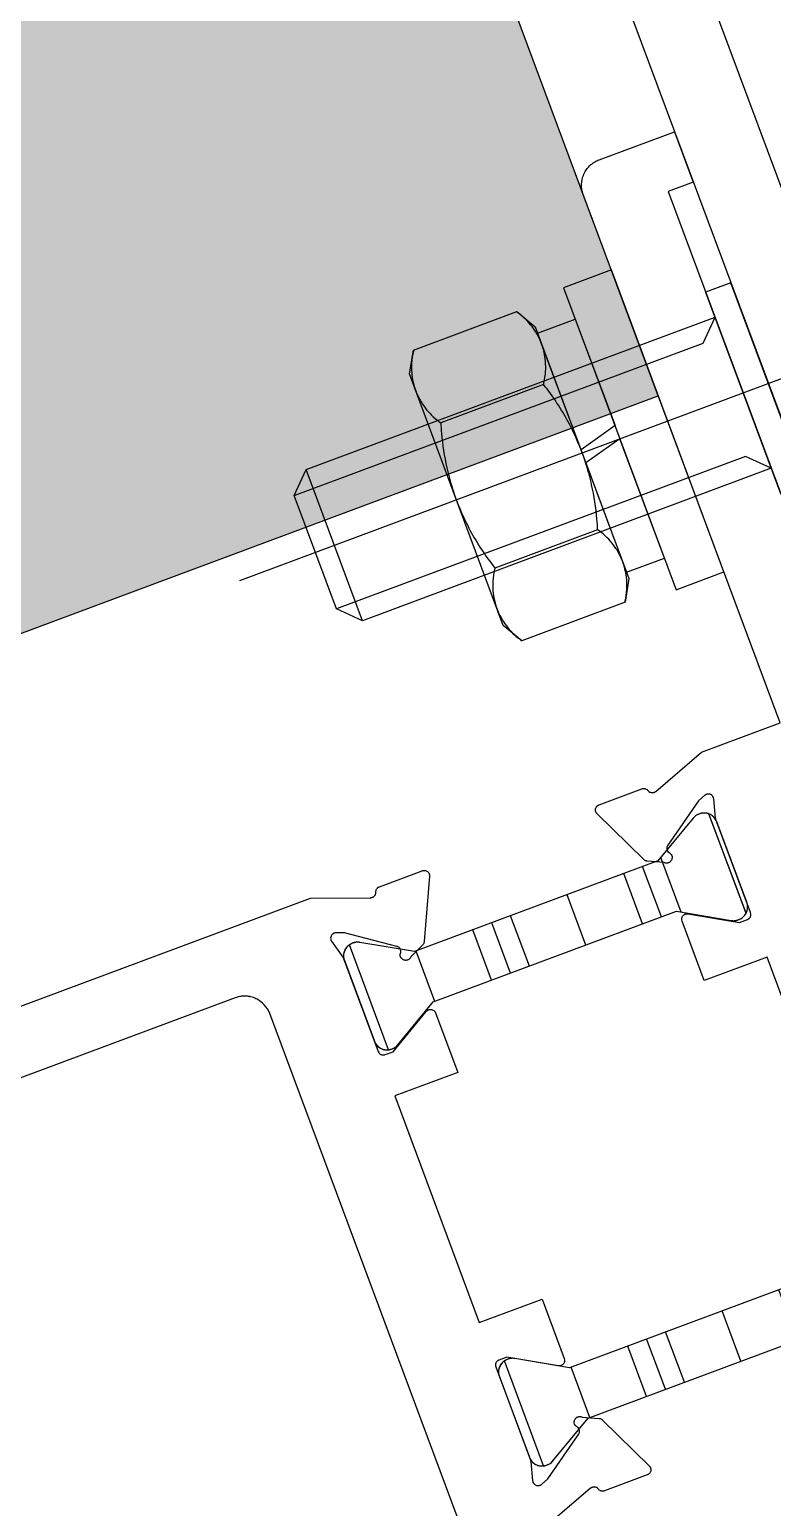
# Model space of a CAD drawing. Extents: x 12199666 to 24617114, y 1197707 to 2548648.
# Drawn here: x 12321405.6 to 12321433.2, y 1285287.9 to 1285342.9 of the extents above; entities that cross this region are included whole.
import ezdxf

# ---------------------------------------------------------------- set-up
doc = ezdxf.new("R2010")
doc.units = 0
doc.header["$LTSCALE"] = 10
doc.header["$MEASUREMENT"] = 0
for name, pattern in [('TX-PLAN-T1-F11$0$ACAD_ISO04W100', [30, 24, -3, 0, -3]), ('TX-PLAN-T1-F11$0$CENTER-PISA', [11, 6, -2, 1, -2]), ('TX-PLAN-T1-F11$0$HIDDEN-PISA', [4.5, 2.5, -2]), ('TX-PLAN-T1-F11$0$HIDDEN2', [0.1875, 0.125, -0.0625]), ('TX-PLAN-T1-F11$0$VERDECKT', [9.525, 6.35, -3.175])]:
    doc.linetypes.add(name, pattern=pattern)
doc.layers.add('TX-PLAN-T1-F11$0$_EDO-ALUMINIUM-SECTION', color=90, linetype='Continuous', lineweight=30)
for name, color, linetype in [('TX-PLAN-T1-F11$0$AXIS', 3, 'Continuous'), ('TX-PLAN-T1-F11$0$DH_VERDECKT', 6, 'TX-PLAN-T1-F11$0$VERDECKT'), ('TX-PLAN-T1-F11$0$F-Alum', 4, 'Continuous'), ('TX-PLAN-T1-F11$0$F-Bolt', 32, 'Continuous'), ('TX-PLAN-T1-F11$0$F-center', 6, 'TX-PLAN-T1-F11$0$ACAD_ISO04W100'), ('TX-PLAN-T1-F11$0$F-Misc', 1, 'Continuous'), ('TX-PLAN-T1-F11$0$F_MISC', 8, 'Continuous'), ('TX-PLAN-T1-F11$0$Hatch @ 1', 8, 'Continuous'), ('TX-PLAN-T1-F11$0$INSUL', 173, 'Continuous')]:
    doc.layers.add(name, color=color, linetype=linetype)
pattern_1 = [(90, (-9.9, 423.83), (-6, 4e-16), []), (90, (-9.15, 423.83), (-6, 4e-16), []), (90, (-8.4, 423.83), (-6, 4e-16), []), (90, (-6.15, 423.83), (-6, 4e-16), [])]

# ---------------------------------------------------------------- blocks, each defined once
blk = doc.blocks.new('TX-PLAN-T1-F11$0$M6x18_Stud_Bolt-flat-1')
at = {"color": 8, "linetype": 'TX-PLAN-T1-F11$0$HIDDEN-PISA'}
for p, q in [((1, 3), (1.75, 2.25)), ((17.25, 3), (17.25, -3)), ((1.75, 2.25), (18, 2.25)), ((1.75, -2.25), (1, -3)), ((18, -2.25), (1.75, -2.25))]:
    blk.add_line(p, q, dxfattribs=at)
at = {"color": 54}
blk.add_line((18, 2.25), (18, -2.25), dxfattribs=at)
blk.add_lwpolyline([(0, -4), (1, -4), (1, 4), (0, 4)], close=True, dxfattribs=at)
blk.add_lwpolyline([(1, 3), (17.25, 3), (18, 2.25), (18, -2.25), (17.25, -3), (1, -3)], dxfattribs=at)
at = {"layer": 'TX-PLAN-T1-F11$0$AXIS', "color": 8, "linetype": 'TX-PLAN-T1-F11$0$CENTER-PISA'}
blk.add_line((21, 0), (-3, 0), dxfattribs=at)
blk = doc.blocks.new('TX-PLAN-T1-F11$0$M6_Nut-3-flat-1')
at = {"color": 32}
for p, q in [((0.459, 2.887), (4.541, 2.887)), ((0.459, -2.887), (4.541, -2.887))]:
    blk.add_line(p, q, dxfattribs=at)
blk.add_lwpolyline([(0, 5), (0.447, 5.774), (4.553, 5.774), (5, 5), (5, -5), (4.553, -5.774), (0.447, -5.774), (0, -5)], close=True, dxfattribs=at)
at = {"color": 32, "flags": 128}
for points in [[(0.459, 5.774, 0.005227), (0.429, 5.731, 0.043988), (0.216, 5.347, 0.036571), (0.092, 5.003, 0.034751), (0.022, 4.663, 0.021821), (0.003, 4.446, 0.022804), (0.003, 4.218, 0.022806), (0.023, 3.991, 0.021818), (0.062, 3.776, 0.034754), (0.162, 3.444, 0.036571), (0.316, 3.113, 0.026736), (0.459, 2.887, 0.010673), (0.344, 2.506, 0.034751), (0.083, 1.24, 0.021821), (0.01, 0.431, 0.022804), (0.009, -0.418, 0.022806), (0.086, -1.264, 0.021818), (0.231, -2.063, 0.022959), (0.459, -2.887, 0.005227), (0.429, -2.93, 0.043988), (0.216, -3.314, 0.036571), (0.092, -3.657, 0.034751), (0.022, -3.997, 0.021821), (0.003, -4.214, 0.022804), (0.003, -4.442, 0.022806), (0.023, -4.669, 0.021818), (0.062, -4.884, 0.034754), (0.162, -5.216, 0.036571), (0.316, -5.547, 0.026736), (0.459, -5.774)], [(4.541, -5.774, 0.005227), (4.571, -5.731, 0.043988), (4.784, -5.347, 0.036571), (4.908, -5.003, 0.034751), (4.978, -4.663, 0.021821), (4.997, -4.446, 0.022806), (4.997, -4.218, 0.022804), (4.977, -3.991, 0.021821), (4.938, -3.776, 0.034751), (4.838, -3.444, 0.036571), (4.684, -3.113, 0.026737), (4.541, -2.887, 0.010673), (4.656, -2.506, 0.034751), (4.917, -1.24, 0.021821), (4.99, -0.431, 0.022806), (4.991, 0.418, 0.022804), (4.914, 1.264, 0.021821), (4.769, 2.063, 0.022958), (4.541, 2.887, 0.005227), (4.571, 2.93, 0.043988), (4.784, 3.314, 0.036571), (4.908, 3.657, 0.034751), (4.978, 3.997, 0.021821), (4.997, 4.214, 0.022806), (4.997, 4.442, 0.022804), (4.977, 4.669, 0.021821), (4.938, 4.884, 0.034751), (4.838, 5.216, 0.036571), (4.684, 5.547, 0.026737), (4.541, 5.774)]]:
    blk.add_lwpolyline(points, format="xyb", dxfattribs=at)
blk = doc.blocks.new('TX-PLAN-T1-F11$0$M6_Spring_Washer-flat-1')
at = {"color": 32}
for points in [[(1.5, 0.402), (1.5, 4.75), (0, 4.75), (0, 0)], [(0, -0.518), (1.5, -0.116), (1.5, -4.75), (0, -4.75)]]:
    blk.add_lwpolyline(points, close=True, dxfattribs=at)
blk = doc.blocks.new('TX-PLAN-T1-F11$0$M6_Flat_Washer-flat-1')
at = {"color": 32}
blk.add_lwpolyline([(0, -6), (1.9, -6), (1.9, 6), (0, 6)], close=True, dxfattribs=at)
blk = doc.blocks.new('TX-PLAN-T1-F11$0$#10x13_Pan-flat-2')
at = {"color": 8, "linetype": 'TX-PLAN-T1-F11$0$HIDDEN-PISA'}
for p, q in [((-1.711, 10.798), (1.328, 11.613)), ((-2.4, 9.014), (1.997, 10.192)), ((-2.4, 7.414), (2.4, 8.7)), ((-2.4, 5.814), (2.4, 7.1)), ((-2.4, 4.214), (2.4, 5.5)), ((-2.4, 2.614), (2.4, 3.9)), ((-2.4, 1.014), (2.4, 2.3))]:
    blk.add_line(p, q, dxfattribs=at)
for points in [[(-1.79, 0), (-1.79, 9.2), (0, 13), (1.79, 9.2), (1.79, 0)], [(-0.75, -3.66), (-0.75, -1.85), (0.75, -1.85), (0.75, -3.66)]]:
    blk.add_lwpolyline(points, dxfattribs=at)
at = {"color": 32, "flags": 128}
blk.add_lwpolyline([(-4.75, 0), (-4.75, -1.39, 0.000003), (-4.75, -1.39, 0.098696), (-4.674, -1.774, 0.082496), (-4.5, -2.052, 0.044017), (-4.373, -2.173, 0.008152), (-4.191, -2.312, 0.043988), (-3.141, -2.959, 0.036571), (-2.192, -3.349, 0.034751), (-1.247, -3.588, 0.021821), (-0.64, -3.671, 0.022804), (0, -3.7, 0.022806), (0.64, -3.671, 0.021818), (1.247, -3.588, 0.034754), (2.192, -3.349, 0.036571), (3.141, -2.959, 0.043988), (4.191, -2.312, 0.008147), (4.373, -2.173, 0.044019), (4.5, -2.052, 0.082496), (4.674, -1.774, 0.098696), (4.75, -1.39), (4.75, 0)], format="xyb", close=True, dxfattribs=at)
at = {"layer": 'TX-PLAN-T1-F11$0$AXIS', "color": 8, "linetype": 'TX-PLAN-T1-F11$0$CENTER-PISA'}
blk.add_line((0, 15.989), (0, -6.7), dxfattribs=at)
blk = doc.blocks.new('TX-PLAN-T1-F11$0$#10x13_Pan-flat-3')
at = {"color": 8, "linetype": 'TX-PLAN-T1-F11$0$HIDDEN-PISA'}
for p, q in [((-1.711, 10.798), (1.328, 11.613)), ((-2.4, 9.014), (1.997, 10.192)), ((-2.4, 7.414), (2.4, 8.7)), ((-2.4, 5.814), (2.4, 7.1)), ((-2.4, 4.214), (2.4, 5.5)), ((-2.4, 2.614), (2.4, 3.9)), ((-2.4, 1.014), (2.4, 2.3))]:
    blk.add_line(p, q, dxfattribs=at)
for points in [[(-1.79, 0), (-1.79, 9.2), (0, 13), (1.79, 9.2), (1.79, 0)], [(-0.75, -3.66), (-0.75, -1.85), (0.75, -1.85), (0.75, -3.66)]]:
    blk.add_lwpolyline(points, dxfattribs=at)
at = {"color": 32, "flags": 128}
blk.add_lwpolyline([(-4.75, 0), (-4.75, -1.39, 0.02045), (-4.747, -1.472, 0.043988), (-4.717, -1.645, 0.052186), (-4.643, -1.84, 0.082497), (-4.45, -2.104, 0.02583), (-4.373, -2.173, 0.072684), (-2.617, -3.194, 0.098696), (0.082, -3.7, 0.082496), (2.348, -3.296, 0.052187), (3.668, -2.666, 0.030667), (4.373, -2.173, 0.013304), (4.413, -2.138, 0.036571), (4.515, -2.034, 0.034751), (4.597, -1.922, 0.021821), (4.64, -1.846, 0.022804), (4.678, -1.763, 0.022806), (4.708, -1.677, 0.021818), (4.729, -1.592, 0.034754), (4.748, -1.455, 0.01611), (4.75, -1.39), (4.75, 0)], format="xyb", close=True, dxfattribs=at)
at = {"layer": 'TX-PLAN-T1-F11$0$AXIS', "color": 8, "linetype": 'TX-PLAN-T1-F11$0$CENTER-PISA'}
blk.add_line((0, 15.989), (0, -6.7), dxfattribs=at)
blk = doc.blocks.new('TX-PLAN-T1-F11$0$A$C455C3A01-flat-5')
at = {"layer": 'TX-PLAN-T1-F11$0$Hatch @ 1'}
h = blk.add_hatch(dxfattribs=at)
h.set_pattern_fill('ACET-2D-M_SYNTHETIC-PISA', color=256, pattern_type=2)
h.set_pattern_definition(pattern_1)
edge = h.paths.add_edge_path()
edge.add_line((4.834, -1), (6.623, -2.033))
edge.add_ellipse((6.873, -1.6), major_axis=(0, 0.5), ratio=1, start_angle=150.0243, end_angle=180.0243)
edge.add_line((6.873, -2.1), (6.9, -2.1))
edge.add_ellipse((6.9, -1.6), major_axis=(0, 0.5), ratio=1, start_angle=180.0243, end_angle=270.0243)
edge.add_line((7.4, -1.6), (7.4, 1.6))
edge.add_ellipse((6.9, 1.6), major_axis=(0, 0.5), ratio=1, start_angle=270.0243, end_angle=360.0243)
edge.add_line((6.9, 2.1), (6.873, 2.1))
edge.add_ellipse((6.873, 1.6), major_axis=(0, 0.5), ratio=1, start_angle=0.0243, end_angle=30.0243)
edge.add_line((6.623, 2.033), (4.834, 1))
edge.add_line((4.834, 1), (-4.834, 1))
edge.add_line((-4.834, 1), (-6.623, 2.033))
edge.add_ellipse((-6.873, 1.6), major_axis=(0, 0.5), ratio=1, start_angle=330.0243, end_angle=360.0243)
edge.add_line((-6.873, 2.1), (-6.9, 2.1))
edge.add_ellipse((-6.9, 1.6), major_axis=(0, 0.5), ratio=1, start_angle=0.0243, end_angle=90.0243)
edge.add_line((-7.4, 1.6), (-7.4, -1.6))
edge.add_ellipse((-6.9, -1.6), major_axis=(0, 0.5), ratio=1, start_angle=90.0243, end_angle=180.0243)
edge.add_line((-6.9, -2.1), (-6.873, -2.1))
edge.add_ellipse((-6.873, -1.6), major_axis=(0, 0.5), ratio=1, start_angle=180.0243, end_angle=210.0243)
edge.add_line((-6.623, -2.033), (-4.834, -1))
edge.add_line((-4.834, -1), (4.834, -1))
at = {"color": 8, "flags": 128}
blk.add_lwpolyline([(6.623, -2.033, 0.014884), (6.649, -2.047, 0.036571), (6.717, -2.075, 0.034751), (6.784, -2.092, 0.021821), (6.827, -2.098, 0.022804), (6.873, -2.1, 0.000107), (6.873, -2.1), (6.9, -2.1, 0.0227), (6.945, -2.098, 0.021818), (6.989, -2.092, 0.034754), (7.056, -2.075, 0.036571), (7.123, -2.047, 0.043988), (7.198, -2.001, 0.052185), (7.275, -1.931, 0.082496), (7.362, -1.792, 0.098699), (7.4, -1.6, 0.000106), (7.4, -1.6), (7.4, 1.6, 0.098592), (7.362, 1.792, 0.082496), (7.275, 1.931, 0.052185), (7.199, 2.001, 0.043988), (7.124, 2.047, 0.036571), (7.056, 2.075, 0.034751), (6.989, 2.092, 0.021821), (6.946, 2.098, 0.022806), (6.9, 2.1, 0.000105), (6.9, 2.1), (6.873, 2.1, 0.022699), (6.828, 2.098, 0.02182), (6.785, 2.092, 0.034752), (6.717, 2.075, 0.036572), (6.65, 2.047, 0.015095), (6.623, 2.033), (4.834, 1), (-4.834, 1), (-6.623, 2.033, 0.014883), (-6.649, 2.047, 0.036571), (-6.717, 2.075, 0.034751), (-6.784, 2.092, 0.021821), (-6.827, 2.098, 0.022806), (-6.873, 2.1, 0.000105), (-6.873, 2.1), (-6.9, 2.1, 0.022699), (-6.945, 2.098, 0.02182), (-6.989, 2.092, 0.034752), (-7.056, 2.075, 0.036572), (-7.123, 2.047, 0.043988), (-7.198, 2.001, 0.052186), (-7.275, 1.931, 0.082497), (-7.362, 1.792, 0.098699), (-7.4, 1.6, 0.000105), (-7.4, 1.6), (-7.4, -1.6, 0.09859), (-7.362, -1.792, 0.082496), (-7.275, -1.931, 0.052187), (-7.199, -2.001, 0.043988), (-7.124, -2.047, 0.036571), (-7.056, -2.075, 0.034751), (-6.989, -2.092, 0.021821), (-6.946, -2.098, 0.022804), (-6.9, -2.1, 0.000107), (-6.9, -2.1), (-6.873, -2.1, 0.0227), (-6.828, -2.098, 0.021818), (-6.785, -2.092, 0.034754), (-6.717, -2.075, 0.036571), (-6.65, -2.047, 0.015095), (-6.623, -2.033), (-4.834, -1), (4.834, -1)], format="xyb", close=True, dxfattribs=at)
blk = doc.blocks.new('TX-PLAN-T1-F11$0$A$C455C3A01-flat-6')
at = {"layer": 'TX-PLAN-T1-F11$0$Hatch @ 1'}
h = blk.add_hatch(dxfattribs=at)
h.set_pattern_fill('ACET-2D-M_SYNTHETIC-PISA', color=256, pattern_type=2)
h.set_pattern_definition(pattern_1)
edge = h.paths.add_edge_path()
edge.add_line((4.834, -1), (6.623, -2.033))
edge.add_ellipse((6.873, -1.6), major_axis=(0, 0.5), ratio=1, start_angle=150.0243, end_angle=180.0243)
edge.add_line((6.873, -2.1), (6.9, -2.1))
edge.add_ellipse((6.9, -1.6), major_axis=(0, 0.5), ratio=1, start_angle=180.0243, end_angle=270.0243)
edge.add_line((7.4, -1.6), (7.4, 1.6))
edge.add_ellipse((6.9, 1.6), major_axis=(0, 0.5), ratio=1, start_angle=270.0243, end_angle=360.0243)
edge.add_line((6.9, 2.1), (6.873, 2.1))
edge.add_ellipse((6.873, 1.6), major_axis=(0, 0.5), ratio=1, start_angle=0.0243, end_angle=30.0243)
edge.add_line((6.623, 2.033), (4.834, 1))
edge.add_line((4.834, 1), (-4.834, 1))
edge.add_line((-4.834, 1), (-6.623, 2.033))
edge.add_ellipse((-6.873, 1.6), major_axis=(0, 0.5), ratio=1, start_angle=330.0243, end_angle=360.0243)
edge.add_line((-6.873, 2.1), (-6.9, 2.1))
edge.add_ellipse((-6.9, 1.6), major_axis=(0, 0.5), ratio=1, start_angle=0.0243, end_angle=90.0243)
edge.add_line((-7.4, 1.6), (-7.4, -1.6))
edge.add_ellipse((-6.9, -1.6), major_axis=(0, 0.5), ratio=1, start_angle=90.0243, end_angle=180.0243)
edge.add_line((-6.9, -2.1), (-6.873, -2.1))
edge.add_ellipse((-6.873, -1.6), major_axis=(0, 0.5), ratio=1, start_angle=180.0243, end_angle=210.0243)
edge.add_line((-6.623, -2.033), (-4.834, -1))
edge.add_line((-4.834, -1), (4.834, -1))
at = {"color": 8, "flags": 128}
blk.add_lwpolyline([(6.623, -2.033, 0.014884), (6.649, -2.047, 0.036571), (6.717, -2.075, 0.034751), (6.784, -2.092, 0.021821), (6.827, -2.098, 0.022804), (6.873, -2.1, 0.000107), (6.873, -2.1), (6.9, -2.1, 0.0227), (6.945, -2.098, 0.021818), (6.989, -2.092, 0.034754), (7.056, -2.075, 0.036571), (7.123, -2.047, 0.043988), (7.198, -2.001, 0.052185), (7.275, -1.931, 0.082496), (7.362, -1.792, 0.098699), (7.4, -1.6, 0.000106), (7.4, -1.6), (7.4, 1.6, 0.098592), (7.362, 1.792, 0.082496), (7.275, 1.931, 0.052185), (7.199, 2.001, 0.043988), (7.124, 2.047, 0.036571), (7.056, 2.075, 0.034751), (6.989, 2.092, 0.021821), (6.946, 2.098, 0.022806), (6.9, 2.1, 0.000105), (6.9, 2.1), (6.873, 2.1, 0.022699), (6.828, 2.098, 0.02182), (6.785, 2.092, 0.034752), (6.717, 2.075, 0.036572), (6.65, 2.047, 0.015095), (6.623, 2.033), (4.834, 1), (-4.834, 1), (-6.623, 2.033, 0.014883), (-6.649, 2.047, 0.036571), (-6.717, 2.075, 0.034751), (-6.784, 2.092, 0.021821), (-6.827, 2.098, 0.022806), (-6.873, 2.1, 0.000105), (-6.873, 2.1), (-6.9, 2.1, 0.022699), (-6.945, 2.098, 0.02182), (-6.989, 2.092, 0.034752), (-7.056, 2.075, 0.036572), (-7.123, 2.047, 0.043988), (-7.198, 2.001, 0.052186), (-7.275, 1.931, 0.082497), (-7.362, 1.792, 0.098699), (-7.4, 1.6, 0.000105), (-7.4, 1.6), (-7.4, -1.6, 0.09859), (-7.362, -1.792, 0.082496), (-7.275, -1.931, 0.052187), (-7.199, -2.001, 0.043988), (-7.124, -2.047, 0.036571), (-7.056, -2.075, 0.034751), (-6.989, -2.092, 0.021821), (-6.946, -2.098, 0.022804), (-6.9, -2.1, 0.000107), (-6.9, -2.1), (-6.873, -2.1, 0.0227), (-6.828, -2.098, 0.021818), (-6.785, -2.092, 0.034754), (-6.717, -2.075, 0.036571), (-6.65, -2.047, 0.015095), (-6.623, -2.033), (-4.834, -1), (4.834, -1)], format="xyb", close=True, dxfattribs=at)
blk = doc.blocks.new('TX-PLAN-T1-F11$0$A$C455C3A01-flat-9')
at = {"layer": 'TX-PLAN-T1-F11$0$Hatch @ 1'}
h = blk.add_hatch(dxfattribs=at)
h.set_pattern_fill('ACET-2D-M_SYNTHETIC-PISA', color=256, pattern_type=2)
h.set_pattern_definition(pattern_1)
edge = h.paths.add_edge_path()
edge.add_line((4.834, -1), (6.623, -2.033))
edge.add_ellipse((6.873, -1.6), major_axis=(0.096, 0.491), ratio=1, start_angle=161.073, end_angle=191.073)
edge.add_line((6.873, -2.1), (6.9, -2.1))
edge.add_ellipse((6.9, -1.6), major_axis=(0.096, 0.491), ratio=1, start_angle=191.073, end_angle=281.073)
edge.add_line((7.4, -1.6), (7.4, 1.6))
edge.add_ellipse((6.9, 1.6), major_axis=(0.096, 0.491), ratio=1, start_angle=281.073, end_angle=371.073)
edge.add_line((6.9, 2.1), (6.873, 2.1))
edge.add_ellipse((6.873, 1.6), major_axis=(0.096, 0.491), ratio=1, start_angle=11.073, end_angle=41.073)
edge.add_line((6.623, 2.033), (4.834, 1))
edge.add_line((4.834, 1), (-4.834, 1))
edge.add_line((-4.834, 1), (-6.623, 2.033))
edge.add_ellipse((-6.873, 1.6), major_axis=(0.096, 0.491), ratio=1, start_angle=341.073, end_angle=371.073)
edge.add_line((-6.873, 2.1), (-6.9, 2.1))
edge.add_ellipse((-6.9, 1.6), major_axis=(0.096, 0.491), ratio=1, start_angle=11.073, end_angle=101.073)
edge.add_line((-7.4, 1.6), (-7.4, -1.6))
edge.add_ellipse((-6.9, -1.6), major_axis=(0.096, 0.491), ratio=1, start_angle=101.073, end_angle=191.073)
edge.add_line((-6.9, -2.1), (-6.873, -2.1))
edge.add_ellipse((-6.873, -1.6), major_axis=(0.096, 0.491), ratio=1, start_angle=191.073, end_angle=221.073)
edge.add_line((-6.623, -2.033), (-4.834, -1))
edge.add_line((-4.834, -1), (4.834, -1))
at = {"color": 8, "flags": 128}
blk.add_lwpolyline([(6.623, -2.033, 0.003229), (6.629, -2.036, 0.034751), (6.692, -2.066, 0.021821), (6.733, -2.08, 0.022804), (6.777, -2.091, 0.022806), (6.822, -2.097, 0.021818), (6.866, -2.1, 0.003698), (6.873, -2.1), (6.9, -2.1, 0.031052), (6.962, -2.096, 0.036571), (7.034, -2.082, 0.043988), (7.116, -2.051, 0.052185), (7.204, -1.997, 0.082496), (7.316, -1.877, 0.098699), (7.391, -1.696, 0.048352), (7.4, -1.6), (7.4, 1.6, 0.050107), (7.39, 1.699, 0.082496), (7.332, 1.853, 0.052185), (7.27, 1.936, 0.043988), (7.205, 1.996, 0.036571), (7.144, 2.036, 0.034751), (7.082, 2.066, 0.021821), (7.04, 2.08, 0.022806), (6.996, 2.091, 0.022804), (6.951, 2.097, 0.021821), (6.907, 2.1, 0.003696), (6.9, 2.1), (6.873, 2.1, 0.031051), (6.811, 2.096, 0.036572), (6.74, 2.082, 0.043988), (6.657, 2.051, 0.019346), (6.623, 2.033), (4.834, 1), (-4.834, 1), (-6.623, 2.033, 0.003228), (-6.629, 2.036, 0.034751), (-6.692, 2.066, 0.021821), (-6.733, 2.08, 0.022806), (-6.777, 2.091, 0.022804), (-6.822, 2.097, 0.021821), (-6.866, 2.1, 0.003696), (-6.873, 2.1), (-6.9, 2.1, 0.031051), (-6.962, 2.096, 0.036572), (-7.034, 2.082, 0.043988), (-7.116, 2.051, 0.052186), (-7.204, 1.997, 0.082497), (-7.316, 1.877, 0.098699), (-7.391, 1.696, 0.048352), (-7.4, 1.6), (-7.4, -1.6, 0.050105), (-7.39, -1.699, 0.082496), (-7.332, -1.853, 0.052187), (-7.27, -1.936, 0.043988), (-7.205, -1.996, 0.036571), (-7.144, -2.036, 0.034751), (-7.082, -2.066, 0.021821), (-7.04, -2.08, 0.022804), (-6.996, -2.091, 0.022806), (-6.951, -2.097, 0.021818), (-6.907, -2.1, 0.003698), (-6.9, -2.1), (-6.873, -2.1, 0.031052), (-6.811, -2.096, 0.036571), (-6.74, -2.082, 0.043988), (-6.657, -2.051, 0.019345), (-6.623, -2.033), (-4.834, -1), (4.834, -1)], format="xyb", close=True, dxfattribs=at)
blk = doc.blocks.new('TX-PLAN-T1-F11$0$A$C455C3A01-flat-10')
at = {"layer": 'TX-PLAN-T1-F11$0$Hatch @ 1'}
h = blk.add_hatch(dxfattribs=at)
h.set_pattern_fill('ACET-2D-M_SYNTHETIC-PISA', color=256, pattern_type=2)
h.set_pattern_definition(pattern_1)
edge = h.paths.add_edge_path()
edge.add_line((4.834, -1), (6.623, -2.033))
edge.add_ellipse((6.873, -1.6), major_axis=(0.096, 0.491), ratio=1, start_angle=161.073, end_angle=191.073)
edge.add_line((6.873, -2.1), (6.9, -2.1))
edge.add_ellipse((6.9, -1.6), major_axis=(0.096, 0.491), ratio=1, start_angle=191.073, end_angle=281.073)
edge.add_line((7.4, -1.6), (7.4, 1.6))
edge.add_ellipse((6.9, 1.6), major_axis=(0.096, 0.491), ratio=1, start_angle=281.073, end_angle=371.073)
edge.add_line((6.9, 2.1), (6.873, 2.1))
edge.add_ellipse((6.873, 1.6), major_axis=(0.096, 0.491), ratio=1, start_angle=11.073, end_angle=41.073)
edge.add_line((6.623, 2.033), (4.834, 1))
edge.add_line((4.834, 1), (-4.834, 1))
edge.add_line((-4.834, 1), (-6.623, 2.033))
edge.add_ellipse((-6.873, 1.6), major_axis=(0.096, 0.491), ratio=1, start_angle=341.073, end_angle=371.073)
edge.add_line((-6.873, 2.1), (-6.9, 2.1))
edge.add_ellipse((-6.9, 1.6), major_axis=(0.096, 0.491), ratio=1, start_angle=11.073, end_angle=101.073)
edge.add_line((-7.4, 1.6), (-7.4, -1.6))
edge.add_ellipse((-6.9, -1.6), major_axis=(0.096, 0.491), ratio=1, start_angle=101.073, end_angle=191.073)
edge.add_line((-6.9, -2.1), (-6.873, -2.1))
edge.add_ellipse((-6.873, -1.6), major_axis=(0.096, 0.491), ratio=1, start_angle=191.073, end_angle=221.073)
edge.add_line((-6.623, -2.033), (-4.834, -1))
edge.add_line((-4.834, -1), (4.834, -1))
at = {"color": 8, "flags": 128}
blk.add_lwpolyline([(6.623, -2.033, 0.003229), (6.629, -2.036, 0.034751), (6.692, -2.066, 0.021821), (6.733, -2.08, 0.022804), (6.777, -2.091, 0.022806), (6.822, -2.097, 0.021818), (6.866, -2.1, 0.003698), (6.873, -2.1), (6.9, -2.1, 0.031052), (6.962, -2.096, 0.036571), (7.034, -2.082, 0.043988), (7.116, -2.051, 0.052185), (7.204, -1.997, 0.082496), (7.316, -1.877, 0.098699), (7.391, -1.696, 0.048352), (7.4, -1.6), (7.4, 1.6, 0.050107), (7.39, 1.699, 0.082496), (7.332, 1.853, 0.052185), (7.27, 1.936, 0.043988), (7.205, 1.996, 0.036571), (7.144, 2.036, 0.034751), (7.082, 2.066, 0.021821), (7.04, 2.08, 0.022806), (6.996, 2.091, 0.022804), (6.951, 2.097, 0.021821), (6.907, 2.1, 0.003696), (6.9, 2.1), (6.873, 2.1, 0.031051), (6.811, 2.096, 0.036572), (6.74, 2.082, 0.043988), (6.657, 2.051, 0.019346), (6.623, 2.033), (4.834, 1), (-4.834, 1), (-6.623, 2.033, 0.003228), (-6.629, 2.036, 0.034751), (-6.692, 2.066, 0.021821), (-6.733, 2.08, 0.022806), (-6.777, 2.091, 0.022804), (-6.822, 2.097, 0.021821), (-6.866, 2.1, 0.003696), (-6.873, 2.1), (-6.9, 2.1, 0.031051), (-6.962, 2.096, 0.036572), (-7.034, 2.082, 0.043988), (-7.116, 2.051, 0.052186), (-7.204, 1.997, 0.082497), (-7.316, 1.877, 0.098699), (-7.391, 1.696, 0.048352), (-7.4, 1.6), (-7.4, -1.6, 0.050105), (-7.39, -1.699, 0.082496), (-7.332, -1.853, 0.052187), (-7.27, -1.936, 0.043988), (-7.205, -1.996, 0.036571), (-7.144, -2.036, 0.034751), (-7.082, -2.066, 0.021821), (-7.04, -2.08, 0.022804), (-6.996, -2.091, 0.022806), (-6.951, -2.097, 0.021818), (-6.907, -2.1, 0.003698), (-6.9, -2.1), (-6.873, -2.1, 0.031052), (-6.811, -2.096, 0.036571), (-6.74, -2.082, 0.043988), (-6.657, -2.051, 0.019345), (-6.623, -2.033), (-4.834, -1), (4.834, -1)], format="xyb", close=True, dxfattribs=at)
blk = doc.blocks.new('*U195')
at = {"layer": 'TX-PLAN-T1-F11$0$INSUL', "lineweight": 0}
h = blk.add_hatch(dxfattribs=at)
h.set_pattern_fill('岩棉', color=256, scale=60, style=0, pattern_type=2)
h.set_pattern_definition([(171.7889, (31.98, 119.4286), (-403.9210345, 60.0000015), [2.0005, -418.1072]), (146.90866, (33.7337, 118.2857), (-95.0402426, 60.000001), [2.0932, -437.4871]), (132.32733, (35.0349, 116.8571), (-106.920274, 119.9999995), [1.9323, -403.8515]), (114.797, (35.827, 115.143), (-23.76006, 60), [1.8884, -196.3933]), (91.62022, (35.8834, 113.1429), (-11.88003, 360), [2.0008, -418.1672]), (82.824825, (30.05657, 66.85714), (83.160209665, 659.99999822), [46.65104, -9750.0678]), (97.175175, (41.82346, 66.85714), (-83.16021149, 659.999997991), [46.65104, -9750.0678]), (88.37978, (35.9966, 113.1429), (11.880026, 360), [2.0008, -418.1672]), (65.203, (36.053, 115.143), (23.76006, 60), [1.8884, -196.3933]), (47.67267, (36.8452, 116.8571), (106.920274, 120), [1.9323, -403.8515]), (33.09134, (38.1463, 118.2857), (95.040242, 60.000002), [2.0932, -437.4871]), (8.2111, (39.9, 119.4286), (403.921035, 60), [2.0005, -418.1072]), (87.1662, (30, 65.7143), (11.880025, 180), [1.1443, -239.1496]), (103.9014, (30.283, 64.5714), (-47.520122, 180), [1.1773, -246.0642]), (111.6036, (30.735, 63.429), (-11.88003, 60), [1.2292, -63.304]), (122.76135, (31.4709, 62.2857), (-35.640092, 60), [1.359, -284.0386]), (138.29055, (32.4326, 61.4286), (-71.280182, 60.000001), [1.2883, -269.2446]), (152.0035, (33.5074, 60.8571), (-106.920275, 60), [1.2173, -254.4187]), (166.4772, (34.6954, 60.5714), (-237.600608, 60.000002), [1.2219, -255.3723]), (167.07075, (35.94, 60.2857), (-249.48064, 60), [1.277, -266.8823]), (12.92924, (35.94, 60.2857), (249.48064, 60), [1.277, -266.8823]), (13.5228, (37.1846, 60.5714), (237.600609, 60), [1.2219, -255.3723]), (27.9965, (38.3726, 60.8571), (118.800303, 60.000002), [1.2173, -254.4187]), (41.70945, (39.4475, 61.4286), (71.280181, 60.000002), [1.2883, -269.2446]), (57.23865, (40.4092, 62.2857), (118.800303, 180.000001), [1.359, -284.0386]), (68.3964, (41.145, 63.429), (11.88003, 60), [1.2292, -63.304]), (76.0986, (41.5972, 64.5714), (11.88003, 60), [1.1773, -246.0642]), (92.8338, (41.88, 65.7143), (-11.88003, 180), [1.1443, -239.1496])])
h.paths.add_polyline_path([(0, 0), (429.971, 0), (429.971, 60), (0, 60)])
at = {"layer": 'TX-PLAN-T1-F11$0$INSUL'}
blk.add_lwpolyline([(0, 0), (429.971, 0), (429.971, 60), (0, 60)], close=True, dxfattribs=at)
blk = doc.blocks.new('TX-PLAN-T1-F11$0$A$C33AB10BB')
at = {"layer": 'TX-PLAN-T1-F11$0$DH_VERDECKT', "color": 8, "linetype": 'TX-PLAN-T1-F11$0$HIDDEN2'}
blk.add_line((7.975, 14), (7.975, 0), dxfattribs=at)
at = {"layer": 'TX-PLAN-T1-F11$0$F-Bolt', "color": 8, "linetype": 'TX-PLAN-T1-F11$0$HIDDEN2'}
for p, q in [((5.975, 9.6), (7.975, 12)), ((3.975, 9.6), (5.975, 9.6)), ((5.975, 4.4), (5.975, 9.6)), ((3.975, 4.4), (5.975, 4.4)), ((5.975, 4.4), (7.975, 2))]:
    blk.add_line(p, q, dxfattribs=at)
at = {"layer": 'TX-PLAN-T1-F11$0$F-center', "color": 1, "linetype": 'TX-PLAN-T1-F11$0$ACAD_ISO04W100', "lineweight": 20, "ltscale": 0.05}
for p, q in [((16.475, 1.301), (16.475, 12.699)), ((10.983, 7), (21.967, 7))]:
    blk.add_line(p, q, dxfattribs=at)
at = {"layer": 'TX-PLAN-T1-F11$0$F-Misc', "color": 1}
for p, q in [((17.475, 14), (3.975, 14)), ((3.975, 14), (3.975, 0)), ((22.475, 9), (22.475, 5)), ((17.475, 0), (3.975, 0))]:
    blk.add_line(p, q, dxfattribs=at)
at = {"layer": 'TX-PLAN-T1-F11$0$F-Misc', "color": 1, "linetype": 'TX-PLAN-T1-F11$0$ACAD_ISO04W100', "lineweight": 20, "ltscale": 0.05}
blk.add_line((11.397, 7), (0, 7), dxfattribs=at)
at = {"layer": 'TX-PLAN-T1-F11$0$F-Misc', "color": 1, "linetype": 'Continuous'}
blk.add_circle((16.475, 7), 2.6, dxfattribs=at)
at = {"layer": 'TX-PLAN-T1-F11$0$F-Misc', "color": 1}
for centre, start, end in [((17.475, 9), 0, 90), ((17.475, 5), 270, 0)]:
    blk.add_arc(centre, 5, start, end, dxfattribs=at)
blk = doc.blocks.new('TX-PLAN-T1-F11$0$A$C31F16DB5')
at = {"layer": 'TX-PLAN-T1-F11$0$F-Alum', "flags": 128}
for points in [[(-160.897, 348.919), (-199.278, 326.745), (-201.488, 326.355, 0.007912), (-201.495, 326.354, 0.034751), (-201.521, 326.346, 0.021821), (-201.537, 326.339, 0.022806), (-201.554, 326.331, 0.022804), (-201.569, 326.321, 0.021821), (-201.583, 326.31, 0.034751), (-201.603, 326.291, 0.036571), (-201.621, 326.268, 0.043988), (-201.637, 326.237, 0.052185), (-201.65, 326.197, 0.082499), (-201.652, 326.132, 0.01111), (-201.651, 326.123), (-201.648, 326.106, -0.011112), (-201.646, 326.097, -0.082496), (-201.648, 326.031, -0.052185), (-201.661, 325.992, -0.043988), (-201.678, 325.961, -0.036571), (-201.695, 325.938, -0.034754), (-201.715, 325.918, -0.021818), (-201.729, 325.908, -0.022806), (-201.744, 325.898, -70753.152228), (-201.744, 325.898), (-203.219, 325.046, -0.022803), (-203.235, 325.038, -0.021821), (-203.251, 325.031, -0.034751), (-203.278, 325.023, -0.036571), (-203.307, 325.019, -0.043988), (-203.342, 325.02, -0.052187), (-203.382, 325.03, -0.082496), (-203.44, 325.06, -0.098696), (-203.492, 325.119, -0.098699), (-203.517, 325.193, -0.010706), (-203.518, 325.202), (-203.731, 327.631, -0.071727), (-203.728, 327.688, -0.052186), (-203.716, 327.728, -0.043988), (-203.699, 327.759, -0.006831), (-203.696, 327.763), (-203.333, 328.282, -0.04447), (-203.322, 328.317, -0.043988), (-203.304, 328.349, -0.036571), (-203.286, 328.372, -0.034751), (-203.265, 328.393, -0.021821), (-203.251, 328.404, -0.022804), (-203.235, 328.414, -0.022806), (-203.218, 328.422, -0.021821), (-203.202, 328.429, -0.034751), (-203.174, 328.437, -0.036571), (-203.144, 328.441, -0.043988), (-203.108, 328.44, -0.052185), (-203.066, 328.431, -0.082496), (-203.006, 328.399, -0.098699), (-202.952, 328.338, -0.098699), (-202.926, 328.261, -0.027047), (-202.925, 328.239, 0.026361), (-202.93, 328.219, 0.082497), (-202.932, 328.153, 0.098699), (-202.907, 328.079, 0.098696), (-202.855, 328.02, 0.082496), (-202.797, 327.99, 0.052187), (-202.757, 327.98, 0.007153), (-202.751, 327.98), (-200.75, 327.805), (-200.434, 327.861, 0.007913), (-200.428, 327.862, 0.034751), (-200.401, 327.87, 0.021821), (-200.385, 327.876, 0.022804), (-200.369, 327.885, 0.022806), (-200.354, 327.895, 0.021818), (-200.34, 327.905, 0.034754), (-200.32, 327.925, 0.036571), (-200.302, 327.948, 0.043988), (-200.285, 327.979, 0.052185), (-200.273, 328.018, 0.082496), (-200.271, 328.084, 0.098699), (-200.296, 328.158, 0.065541), (-200.328, 328.199), (-200.837, 328.708, -0.065541), (-200.869, 328.75, -0.000003), (-200.869, 328.75), (-202.72, 331.954), (-202.72, 331.954, 0.098699), (-202.772, 332.013, 0.082496), (-202.83, 332.044, 0.052185), (-202.87, 332.053, 0.043988), (-202.905, 332.054, 0.036571), (-202.934, 332.05, 0.034751), (-202.961, 332.043, 0.021821), (-202.977, 332.036, 0.022803), (-202.993, 332.028), (-203.266, 331.87), (-204.238, 330.184, -0.014987), (-204.245, 330.174, -0.036571), (-204.262, 330.151, -0.034754), (-204.282, 330.132, -0.021818), (-204.296, 330.121, -0.022806), (-204.312, 330.111, -0.022804), (-204.328, 330.103, -0.021821), (-204.344, 330.096, -0.034751), (-204.371, 330.089, -0.036571), (-204.4, 330.085, -0.043988), (-204.435, 330.086, -0.052187), (-204.475, 330.095, -0.082496), (-204.533, 330.126, -0.098696), (-204.585, 330.184, -0.000003), (-204.585, 330.184), (-205.769, 332.234), (-203.604, 333.485), (-208.106, 341.278), (-210.271, 340.027), (-211.455, 342.077, -0.098695), (-211.481, 342.151, -0.082499), (-211.478, 342.217, -0.052185), (-211.466, 342.256, -0.043988), (-211.449, 342.287, -0.036571), (-211.431, 342.31, -0.034751), (-211.411, 342.33, -0.021821), (-211.398, 342.34, -0.022804), (-211.382, 342.35, -0.022806), (-211.366, 342.359, -0.021821), (-211.35, 342.365, -0.034751), (-211.323, 342.373, -0.036571), (-211.294, 342.377, -0.014991), (-211.282, 342.377), (-209.336, 342.378), (-209.064, 342.535, 70747.845325), (-209.064, 342.535, 0.022806), (-209.048, 342.545, 0.021818), (-209.035, 342.555, 0.034754), (-209.015, 342.575, 0.036571), (-208.997, 342.598, 0.043988), (-208.98, 342.629, 0.052185), (-208.968, 342.669, 0.082496), (-208.965, 342.734, 0.098696), (-208.991, 342.808), (-210.842, 346.013, -0.065543), (-210.862, 346.061), (-210.862, 346.061), (-211.049, 346.756, 0.065546), (-211.069, 346.805, 0.098699), (-211.12, 346.863, 0.082496), (-211.178, 346.894, 0.052185), (-211.219, 346.903, 0.043988), (-211.254, 346.904, 0.036571), (-211.283, 346.9, 0.034751), (-211.309, 346.893, 0.021821), (-211.326, 346.886, 0.022806), (-211.342, 346.878, 0.022804), (-211.357, 346.868, 0.021821), (-211.371, 346.857, 0.034751), (-211.391, 346.838, 0.007909), (-211.395, 346.833), (-211.601, 346.588), (-212.449, 344.767, 0.007157), (-212.452, 344.762, 0.052186), (-212.464, 344.722, 0.082497), (-212.466, 344.656, 0.098699), (-212.441, 344.582, 0.098696), (-212.39, 344.523, 0.082496), (-212.332, 344.493, 0.026358), (-212.311, 344.487, -0.027043), (-212.293, 344.474, -0.098699), (-212.239, 344.414, -0.098699), (-212.213, 344.337, -0.082496), (-212.216, 344.269, -0.052185), (-212.229, 344.228, -0.043988), (-212.246, 344.196, -0.036571), (-212.264, 344.172, -0.034754), (-212.285, 344.152, -0.021818), (-212.299, 344.141, -0.022806), (-212.315, 344.131, -0.022804), (-212.332, 344.122, -0.021821), (-212.349, 344.115, -0.034751), (-212.376, 344.107, -0.036571), (-212.406, 344.103, -0.043988), (-212.443, 344.104, -0.044474), (-212.479, 344.112), (-213.109, 344.056, -0.006826), (-213.114, 344.056, -0.043988), (-213.149, 344.057, -0.052187), (-213.19, 344.066, -0.07173), (-213.241, 344.092), (-215.239, 345.49, -0.010702), (-215.246, 345.495, -0.098696), (-215.298, 345.554, -0.098699), (-215.323, 345.628, -0.082499), (-215.321, 345.694, -0.052185), (-215.308, 345.733, -0.043988), (-215.291, 345.764, -0.036571), (-215.274, 345.787, -0.034751), (-215.254, 345.807, -0.021821), (-215.24, 345.817, -0.022804), (-215.225, 345.827), (-215.225, 345.827), (-213.75, 346.679, -0.022803), (-213.734, 346.687, -0.021821), (-213.718, 346.694, -0.034751), (-213.691, 346.702, -0.036571), (-213.662, 346.705, -0.043988), (-213.627, 346.704, -0.052185), (-213.586, 346.695, -0.082496), (-213.529, 346.665, -0.011116), (-213.522, 346.659), (-213.508, 346.648, 0.011114), (-213.501, 346.642, 0.082496), (-213.443, 346.611, 0.052187), (-213.403, 346.602, 0.043988), (-213.368, 346.601, 0.036571), (-213.339, 346.605, 0.034751), (-213.312, 346.613, 0.021821), (-213.296, 346.619, 0.022804), (-213.28, 346.628, 0.022806), (-213.264, 346.638, 0.021818), (-213.25, 346.648, 0.034754), (-213.231, 346.668, 0.007908), (-213.226, 346.672), (-212.04, 348.087)], [(-220.922, 333.874), (-216.419, 326.081), (-214.255, 327.332), (-213.07, 325.282, -0.098607), (-213.045, 325.208, -0.082496), (-213.048, 325.142, -0.052185), (-213.06, 325.103, -0.043988), (-213.077, 325.072, -0.036571), (-213.094, 325.049, -0.034751), (-213.114, 325.029, -0.021821), (-213.128, 325.019, -0.022806), (-213.143, 325.009, -0.022804), (-213.16, 325, -0.021821), (-213.176, 324.994, -0.034751), (-213.203, 324.986, -0.036571), (-213.231, 324.982, -0.015096), (-213.244, 324.982), (-215.19, 324.981), (-215.462, 324.824, 0.000107), (-215.462, 324.824, 0.022804), (-215.478, 324.814, 0.021821), (-215.491, 324.804, 0.034751), (-215.511, 324.784, 0.036571), (-215.529, 324.761, 0.043988), (-215.546, 324.73, 0.052187), (-215.558, 324.69, 0.082496), (-215.56, 324.625, 0.09859), (-215.535, 324.551), (-213.684, 321.346), (-213.684, 321.346, -0.065543), (-213.664, 321.298), (-213.477, 320.603, 0.065648), (-213.457, 320.554, 0.098699), (-213.406, 320.496, 0.082499), (-213.348, 320.465, 0.052185), (-213.307, 320.456, 0.043988), (-213.272, 320.455, 0.036571), (-213.243, 320.459, 0.034751), (-213.216, 320.466, 0.021821), (-213.2, 320.473, 0.022804), (-213.184, 320.481, 0.022806), (-213.169, 320.491, 0.021821), (-213.155, 320.502, 0.034751), (-213.135, 320.521, 0.007804), (-213.131, 320.526), (-212.925, 320.771), (-212.077, 322.592, 0.007261), (-212.074, 322.598, 0.052185), (-212.062, 322.637, 0.082496), (-212.06, 322.703, 0.098699), (-212.085, 322.777, 0.098699), (-212.136, 322.836, 0.025496), (-212.153, 322.847, -0.024809), (-212.173, 322.853, -0.082497), (-212.233, 322.885, -0.098699), (-212.286, 322.945, -0.098696), (-212.312, 323.022, -0.082496), (-212.31, 323.09, -0.052187), (-212.297, 323.131, -0.043988), (-212.28, 323.163, -0.036571), (-212.262, 323.187, -0.034751), (-212.241, 323.207, -0.021821), (-212.227, 323.218, -0.022804), (-212.211, 323.228, -0.022806), (-212.194, 323.237, -0.021818), (-212.177, 323.244, -0.034754), (-212.15, 323.252, -0.036571), (-212.12, 323.256, -0.043988), (-212.083, 323.255, -0.044577), (-212.047, 323.247), (-211.417, 323.303, -0.006723), (-211.412, 323.303, -0.043988), (-211.377, 323.302, -0.052185), (-211.336, 323.293, -0.071836), (-211.285, 323.267), (-209.287, 321.869, -0.010598), (-209.28, 321.864, -0.098699), (-209.228, 321.805, -0.098699), (-209.203, 321.731, -0.082496), (-209.205, 321.666, -0.052185), (-209.218, 321.626, -0.043988), (-209.234, 321.595, -0.036571), (-209.252, 321.572, -0.034751), (-209.272, 321.552, -0.021821), (-209.286, 321.542, -0.022806), (-209.301, 321.532, -0.000105), (-209.301, 321.532), (-210.776, 320.68, -0.022699), (-210.792, 320.672, -0.02182), (-210.808, 320.665, -0.034752), (-210.835, 320.657, -0.036572), (-210.864, 320.654, -0.043988), (-210.899, 320.655, -0.052186), (-210.939, 320.664, -0.082497), (-210.997, 320.694, -0.011219), (-211.004, 320.7), (-211.018, 320.711, 0.01122), (-211.025, 320.717, 0.082496), (-211.083, 320.748, 0.052185), (-211.123, 320.757, 0.043988), (-211.158, 320.758, 0.036571), (-211.187, 320.754, 0.034754), (-211.214, 320.746, 0.021818), (-211.23, 320.74, 0.022806), (-211.246, 320.731, 0.022804), (-211.262, 320.721, 0.021821), (-211.276, 320.711, 0.034751), (-211.295, 320.691, 0.007805), (-211.3, 320.687), (-212.742, 318.967), (-215.448, 317.403), (-204.943, 299.22, -0.098592), (-204.817, 298.85, -0.082496), (-204.828, 298.522, -0.052185), (-204.891, 298.324, -0.043988), (-204.974, 298.169, -0.036571), (-205.063, 298.053, -0.034751), (-205.163, 297.956, -0.021821), (-205.231, 297.903, -0.022806), (-205.308, 297.854, -0.000105), (-205.309, 297.854), (-207.906, 296.353), (-208.907, 298.085), (-208.041, 298.585), (-218.546, 316.768)]]:
    blk.add_lwpolyline(points, format="xyb", dxfattribs=at)
at = {"layer": 'TX-PLAN-T1-F11$0$F-Alum', "elevation": 0, "flags": 128}
blk.add_lwpolyline([(-190.326, 362.521), (-209.141, 351.652, 0.000002), (-209.141, 351.652, 0.022804), (-209.218, 351.602, 0.021821), (-209.287, 351.549, 0.034751), (-209.386, 351.452, 0.036571), (-209.475, 351.336, 0.043988), (-209.559, 351.182, 0.052185), (-209.621, 350.983, 0.082499), (-209.632, 350.656, 0.098695), (-209.507, 350.285), (-198.501, 331.236, 0.000003), (-198.501, 331.236, 0.098696), (-198.243, 330.942, 0.082496), (-197.954, 330.788, 0.052187), (-197.751, 330.743, 0.043988), (-197.575, 330.738, 0.036571), (-197.43, 330.757, 0.034751), (-197.297, 330.795, 0.021821), (-197.216, 330.828, 0.022803), (-197.135, 330.87), (-165.179, 349.332)], format="xyb", dxfattribs=at)
at = {"layer": 'TX-PLAN-T1-F11$0$F-Alum'}
blk.add_lwpolyline([(4.086, -76.588), (6.683, -75.087), (-223.164, 322.762), (-225.761, 321.261)], close=True, dxfattribs=at)
at = {"layer": 'TX-PLAN-T1-F11$0$F-Misc', "color": 1, "extrusion": (5.38754e-07, 3.11279e-07, 1), "xscale": -1, "rotation": 30.01599999542622}
blk.add_blockref('TX-PLAN-T1-F11$0$A$C33AB10BB', (-211.312, 304.196, 0), dxfattribs=at)
at = {"layer": 'TX-PLAN-T1-F11$0$F_MISC', "rotation": 30.01599997489868}
for name, p in [('TX-PLAN-T1-F11$0$#10x13_Pan-flat-2', (-181.258, 335.423, 0)), ('TX-PLAN-T1-F11$0$#10x13_Pan-flat-3', (-181.258, 335.423, 0)), ('TX-PLAN-T1-F11$0$A$C455C3A01-flat-6', (-216.391, 340.825, 0)), ('TX-PLAN-T1-F11$0$A$C455C3A01-flat-10', (-216.391, 340.825, 0)), ('TX-PLAN-T1-F11$0$A$C455C3A01-flat-5', (-208.122, 326.511, 0)), ('TX-PLAN-T1-F11$0$A$C455C3A01-flat-9', (-208.122, 326.511, 0)), ('TX-PLAN-T1-F11$0$M6x18_Stud_Bolt-flat-1', (-212.908, 305.011)), ('TX-PLAN-T1-F11$0$M6_Nut-3-flat-1', (-206.5, 308.713, 0)), ('TX-PLAN-T1-F11$0$M6_Flat_Washer-flat-1', (-209.444, 307.012, 0)), ('TX-PLAN-T1-F11$0$M6_Spring_Washer-flat-1', (-207.799, 307.962, 0))]:
    blk.add_blockref(name, p, dxfattribs=at)
at = {"layer": 'TX-PLAN-T1-F11$0$F_MISC', "ltscale": 18000, "extrusion": (6.80052e-07, -9.06782e-07, -1), "xscale": -1, "rotation": 239.9840001645362}
blk.add_blockref('*U195', (-58.098, -36.144, 0), dxfattribs=at)
blk = doc.blocks.new('TX-PLAN-T1-F11$0$TY001')
blk.add_blockref('TX-PLAN-T1-F11$0$A$C31F16DB5', (310.409, -247.887))
blk = doc.blocks.new('TX-PLAN-T1-F11$0$A$C21521A5F')
at = {"rotation": 90}
blk.add_blockref('TX-PLAN-T1-F11$0$TY001', (388.717, 260.22, 0), dxfattribs=at)
blk = doc.blocks.new('TX-PLAN-T1-F11$0$标准层幕墙0118')
at = {"color": 3, "rotation": 90}
blk.add_blockref('TX-PLAN-T1-F11$0$A$C21521A5F', (22760.22, 37461.282, 0), dxfattribs=at)
blk = doc.blocks.new('TX-PLAN-T1-F11')
at = {"layer": 'TX-PLAN-T1-F11$0$_EDO-ALUMINIUM-SECTION', "rotation": 350.4236156863823}
blk.add_blockref('TX-PLAN-T1-F11$0$标准层幕墙0118', (12293055.45, 1251790.443), dxfattribs=at)

msp = doc.modelspace()

# ---------------------------------------------------------------- block references
msp.add_blockref('TX-PLAN-T1-F11', (0, 0))

doc.saveas('drawing.dxf')
